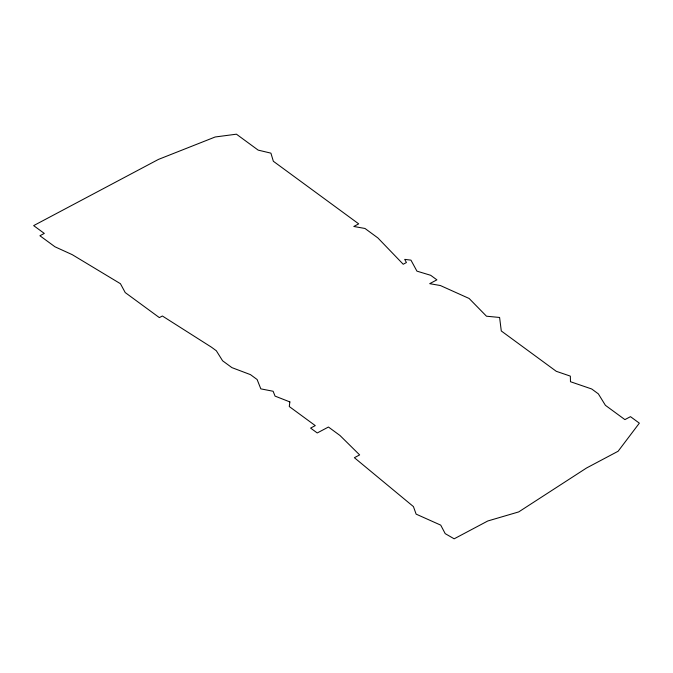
<?xml version="1.0" encoding="UTF-8"?>
<svg xmlns="http://www.w3.org/2000/svg" width="673" height="673" viewBox="0 0 673 673"><rect width="100%" height="100%" fill="white"/><g stroke="black" fill="none" stroke-linecap="round" stroke-linejoin="round"><path stroke-width="1.01" d="M289.87 401.916L289.272 406.534L315.275 425.614L310.598 428.095L317.252 432.966L328.441 427.027L339.966 435.481L359.643 454.906L354.385 457.699L413.432 506.592L416.124 514.13L440.731 525.142L445.206 533.639L454.166 538.812L487.774 520.986L518.715 511.909L586.553 467.996L618.108 451.255L639.35 423.157L630.483 416.654L624.906 419.616L605.406 405.314L598.356 393.865L591.71 388.986L570.477 381.717L570.342 376.123L556.285 371.311L501.284 330.965L499.602 317.463L486.486 316.217L469.14 298.476L440.361 285.529L429.694 283.67L436.895 279.85L430.686 275.299L416.932 271.143L410.951 260.14L404.7 259.366L406.425 262.546L403.211 264.253L377.881 237.931L364.993 228.475L353.788 226.473L358.701 223.865L273.347 161.259L270.916 153.15L258.154 150.113L236.433 134.188L215.192 136.981L158.433 159.417L33.65 225.615L44.3 233.422L39.909 235.743L54.984 246.798L72.221 254.655L120.425 283.703L125.228 292.578L159.358 317.606L162.386 315.999L211.465 347.192L216.336 350.768L222.603 360.795L231.907 367.618L250.474 374.642L257.12 379.522L260.821 388.859L273.12 391.257L275.047 396.103L289.87 401.916"/></g></svg>
